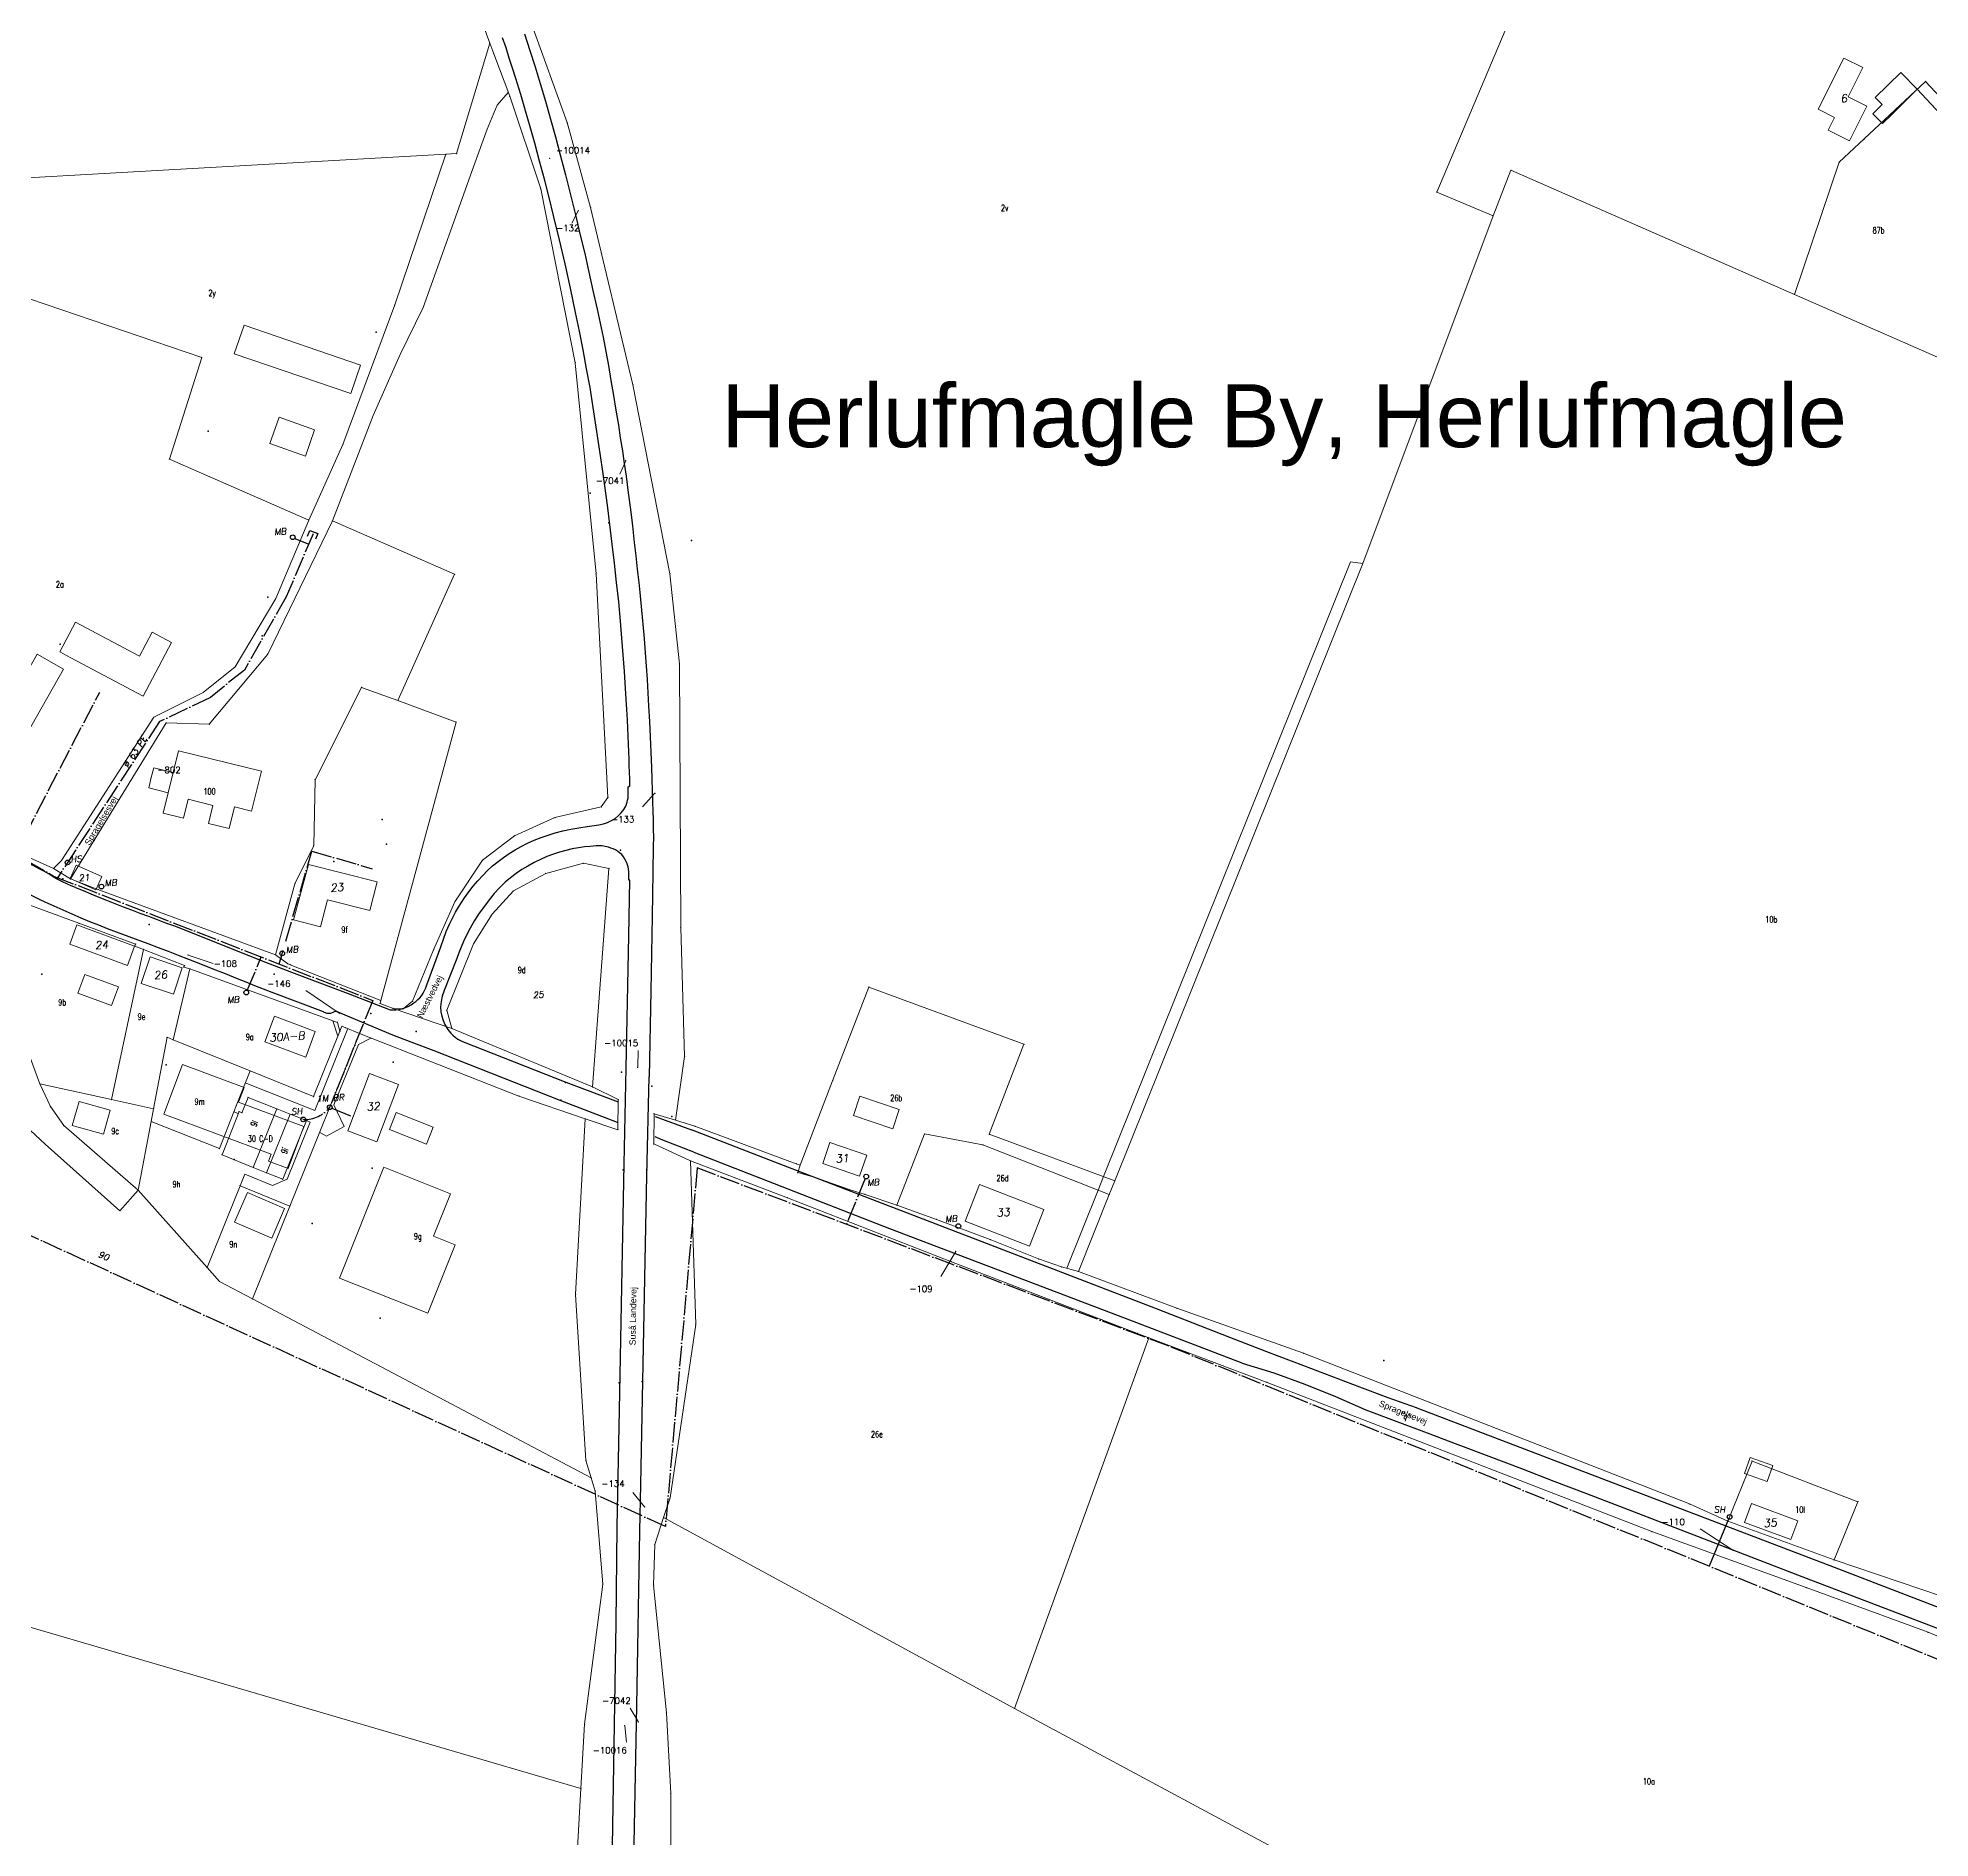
# Model space of a CAD drawing. Header units: millimetres. Extents: x 672113 to 680957, y 6130092 to 6137781.
# Drawn here: x 675008 to 675608, y 6132680 to 6133252 of the extents above; entities that cross this region are included whole.
import ezdxf

# ---------------------------------------------------------------- set-up
doc = ezdxf.new("R2010")
doc.units = ezdxf.units.MM
doc.header["$LTSCALE"] = 0.5
doc.linetypes.add('CENTERX2', pattern=[101.6, 63.5, -12.7, 12.7, -12.7])
doc.linetypes.add('VVS3', pattern=[16, 12.8, -1.6, 0, -1.6])
for name, color, linetype, lineweight in [('bygning', 1, 'Continuous', 5), ('MILJOE', 1, 'Continuous', 5), ('OPTAGETVEJ', 1, 'Continuous', 5), ('skel', 142, 'Continuous', 5), ('SKELKREDS', 1, 'Continuous', 5), ('SKELPKT', 1, 'Continuous', 5)]:
    doc.layers.add(name, color=color, linetype=linetype, lineweight=lineweight)
for name, color, linetype, lineweight, plot in [('FIKS_PILE', 9, 'Continuous', 5, False), ('FIKS_TEKST', 6, 'Continuous', 5, False), ('FIKSPUNKT', 1, 'Continuous', 5, False)]:
    doc.layers.add(name, color=color, linetype=linetype, lineweight=lineweight, plot=plot)
for name, color, linetype in [('Husnr', 3, 'Continuous'), ('MATRNR', 12, 'Continuous'), ('SL-Hovedvandledninger', 6, 'CENTERX2'), ('Spildevand', 2, 'Continuous'), ('Tekst-stor', 7, 'Continuous'), ('TF_V_---_Stikledning', 150, 'VVS3'), ('TF_V_---_Stophane', 3, 'Continuous'), ('TF_V_---_Tekst', 1, 'Continuous'), ('Vej', 7, 'Continuous'), ('Vejnavn', 9, 'Continuous')]:
    doc.layers.add(name, color=color, linetype=linetype)
doc.styles.add('Ariel', font='arial.ttf')
doc.styles.add('ROMANS', font='ROMANS')
doc.styles.get("Standard").update_dxf_attribs({"font": 'romans.shx', "width": 0.75})

# ---------------------------------------------------------------- blocks, each defined once
blk = doc.blocks.new('270554_270554.DWG_FMEBLOCK27')
at = {"layer": 'FIKS_PILE', "color": 6}
blk.add_line((0.31, -2.6), (-0.31, 2.6), dxfattribs=at)
blk = doc.blocks.new('270554_270554.DWG_FMEBLOCK28')
at = {"layer": 'FIKS_PILE', "color": 6}
blk.add_line((-1.28, 2.16), (1.28, -2.16), dxfattribs=at)
blk = doc.blocks.new('270554_270554.DWG_FMEBLOCK29')
at = {"layer": 'FIKS_PILE', "color": 6}
blk.add_line((-5.17, 3.42), (5.17, -3.42), dxfattribs=at)
blk = doc.blocks.new('270554_270554.DWG_FMEBLOCK30')
at = {"layer": 'FIKS_PILE', "color": 6}
blk.add_line((-1.85, 2.26), (1.85, -2.26), dxfattribs=at)
blk = doc.blocks.new('270554_270554.DWG_FMEBLOCK31')
at = {"layer": 'FIKS_PILE', "color": 6}
blk.add_line((-2.35, -3.96), (2.35, 3.96), dxfattribs=at)
blk = doc.blocks.new('270554_270554.DWG_FMEBLOCK32')
at = {"layer": 'FIKS_PILE', "color": 6}
blk.add_line((0.05, 2.62), (-0.05, -2.62), dxfattribs=at)
blk = doc.blocks.new('270554_270554.DWG_FMEBLOCK33')
at = {"layer": 'FIKS_PILE', "color": 6}
blk.add_line((-5.3, 3.61), (5.3, -3.61), dxfattribs=at)
blk = doc.blocks.new('270554_270554.DWG_FMEBLOCK34')
at = {"layer": 'FIKS_PILE', "color": 6}
blk.add_line((-1.94, -2.12), (1.94, 2.12), dxfattribs=at)
blk = doc.blocks.new('270554_270554.DWG_FMEBLOCK35')
at = {"layer": 'FIKS_PILE', "color": 6}
blk.add_line((-0.94, -2.12), (0.94, 2.12), dxfattribs=at)
blk = doc.blocks.new('270554_270554.DWG_FMEBLOCK36')
at = {"layer": 'FIKS_PILE', "color": 6}
blk.add_line((-0.99, -1.93), (0.99, 1.93), dxfattribs=at)
blk = doc.blocks.new('270554_270554.DWG_FMEBLOCK38')
at = {"layer": 'FIKS_PILE', "color": 6}
blk.add_line((3.92, -1.31), (-3.92, 1.31), dxfattribs=at)

msp = doc.modelspace()

# ---------------------------------------------------------------- linework, layer by layer
at = {"layer": 'bygning'}
for points in [[(675580.83, 6133245.13, 31.33), (675572.7, 6133228.92, 31.43), (675577.89, 6133226.32, 31.43), (675575.87, 6133222.29, 31.43), (675582.64, 6133218.9, 31.43), (675588.13, 6133229.85, 31.43), (675582.17, 6133232.84, 31.43), (675586.82, 6133242.12, 31.43)], [(675598.88, 6133240.6, 31.42), (675590.77, 6133232.62, 31.42), (675592.98, 6133230.37, 31.42), (675590.01, 6133227.44, 31.42), (675593.04, 6133224.35, 31.42), (675596.02, 6133227.28, 31.42), (675604.13, 6133235.26, 31.42)], [(675107.08, 6133138.66, 44.56), (675110.18, 6133147.7, 45.23), (675073.2, 6133160.37, 45.19), (675070.1, 6133151.33, 44.58)], [(675092.64, 6133118.86, 44.62), (675095.59, 6133127.21, 44.64), (675084.28, 6133131.2, 44.63), (675081.33, 6133122.84, 44.63)], [(675014.75, 6133056.72, 47.98), (675018.26, 6133054.86, 47.98), (675041.2, 6133042.71, 47.98), (675050.18, 6133059.66, 47.98), (675044.03, 6133062.92, 47.97), (675040.02, 6133055.35, 48), (675019.72, 6133066.1, 47.95)], [(674993.94, 6133032.12, 46.26), (675002.32, 6133027.37, 46.27), (675015.87, 6133051.25, 46.28), (675007.49, 6133056.01, 46.24)], [(675078.69, 6133018.82, 51.69), (675052.42, 6133025.33, 51.39), (675050.7, 6133018.41, 51.39), (675049.12, 6133012.03, 51.39), (675047.52, 6133005.57, 51.39), (675053.94, 6133003.98, 51.39), (675055.42, 6133009.94, 51.39), (675063.32, 6133007.99, 51.39), (675061.9, 6133002.26, 51.39), (675068.45, 6133000.63, 51.39), (675070.16, 6133007.51, 51.39), (675075.55, 6133006.18, 51.64)], [(675050.7, 6133018.41, 64.09), (675044.51, 6133019.95, 64.09), (675043.84, 6133017.24, 64.09), (675042.93, 6133013.56, 64.09), (675049.12, 6133012.03, 64.09)], [(675026.16, 6132981.19, 46.22), (675028.04, 6132985.39, 46.21), (675019.88, 6132989.04, 46.21), (675018, 6132984.84, 46.21)], [(675093.62, 6132989.28, 47.28), (675088.86, 6132971.68, 47.28), (675097.45, 6132969.5, 47.28), (675099.62, 6132978.03, 47.28), (675113.09, 6132974.61, 47.28), (675115.41, 6132983.74, 47.28)], [(675017.86, 6132963.95, 46.2), (675036.18, 6132957.23, 46.24), (675038.44, 6132963.38, 46.21), (675020.12, 6132970.11, 46.2)], [(675050.78, 6132948.06, 47.03), (675053.58, 6132956.51, 46.41), (675043.36, 6132959.91, 46.4), (675040.55, 6132951.46, 46.4)], [(675031.14, 6132944.46, 45.71), (675033.34, 6132950.38, 45.73), (675022.67, 6132954.34, 45.72), (675020.47, 6132948.42, 45.72)], [(675092.74, 6132928.1, 45.42), (675095.8, 6132936.25, 45.42), (675082.82, 6132941.12, 45.41), (675079.76, 6132932.97, 45.41)], [(675073.22, 6132918.51, 45.21), (675053.63, 6132925.81, 45.19), (675047.74, 6132910.01, 45.2), (675081.78, 6132897.32, 46.55), (675080.95, 6132895.09, 43.61), (675087.21, 6132892.75, 43.61), (675092.18, 6132906.09, 43.61), (675071.46, 6132913.81, 46.71)], [(675122.16, 6132919.41, 44.91), (675113, 6132922.88, 43.84), (675106.12, 6132904.71, 44.26), (675115.28, 6132901.24, 45.28)], [(675279.04, 6132905.41, 41.35), (675281.09, 6132911.55, 41.34), (675268.59, 6132915.71, 41.33), (675266.55, 6132909.57, 41.31)], [(675028.56, 6132903.66, 44.63), (675030.71, 6132911.27, 44.62), (675020.82, 6132914.06, 44.64), (675018.67, 6132906.45, 44.62)], [(675133.2, 6132905.91, 43.91), (675121.5, 6132910.58, 44.28), (675119.33, 6132905.15, 44.29), (675131.03, 6132900.48, 44.2)], [(675268.52, 6132890.35, 41.28), (675270.81, 6132897.05, 41.32), (675259.11, 6132901.05, 41.31), (675256.82, 6132894.35, 41.29)], [(675103.52, 6132858.02, 45.08), (675131.53, 6132846.87, 45.83), (675140.16, 6132868.54, 45.81), (675133.3, 6132871.27, 45.78), (675138.66, 6132884.75, 45.36), (675117.51, 6132893.17, 45.08)], [(675302.04, 6132876.12, 41.21), (675322.42, 6132868.18, 41.23), (675326.94, 6132879.75, 41.24), (675306.56, 6132887.7, 41.2)], [(675074.26, 6132885.21, 42.33), (675070.19, 6132875.73, 42.07), (675082, 6132870.66, 42.07), (675086.07, 6132880.14, 42.07)], [(675551.15, 6132801.13, 38.45), (675549.31, 6132796.03, 38.45), (675556.47, 6132793.45, 38.45), (675558.31, 6132798.55, 38.45)], [(675566.24, 6132781.03, 39.44), (675551.47, 6132786.48, 39.44), (675549.26, 6132780.5, 39.44), (675564.03, 6132775.05, 39.44)]]:
    msp.add_polyline3d(points, close=True, dxfattribs=at)
at = {"layer": 'FIKSPUNKT', "color": 6}
for p in [(675170.16, 6133213.29), (675179.23, 6133196.68), (675194.3, 6133117.39), (675043.67, 6133016.71), (675203.59, 6133011.87), (675055.45, 6132960.52), (675103.43, 6132942), (675198.12, 6132924.94), (675299.02, 6132866.54), (675200.33, 6132785.39), (675545.62, 6132771.63), (675198.27, 6132717.21), (675193.98, 6132715.99)]:
    msp.add_point(p, dxfattribs=at)
at = {"layer": 'MILJOE', "color": 7}
for points in [[(675095.73, 6133016.14), (675095.3, 6132995.26), (675089.3, 6132983.14), (675083.17, 6132960.54), (675086.94, 6132957.8), (675087.83, 6132957.46), (675116.58, 6132946.09), (675140.49, 6133034.45), (675122.03, 6133041.32), (675110.46, 6133045.46)], [(675109.82, 6132935.67), (675087.73, 6132880.86), (675075.87, 6132851.41), (675183.36, 6132794.59), (675181.64, 6132800.16), (675178.37, 6132852.77), (675181.45, 6132908.53), (675160.39, 6132915.74)]]:
    msp.add_lwpolyline(points, close=True, dxfattribs=at)
at = {"layer": 'OPTAGETVEJ', "color": 8}
for p, q in [((675618.95, 6133219.36), (675604.12, 6133235.29)), ((675424.32, 6133085.26), (675345.93, 6132890.2)), ((675428.19, 6133084.77), (675424.32, 6133085.26)), ((675101.32, 6132939.67), (675101.34, 6132939.63)), ((675101.34, 6132939.63), (675102.95, 6132934.77)), ((675095.63, 6132911.17), (675106.12, 6132937.18)), ((675102.95, 6132934.77), (675102.97, 6132934.73)), ((675109.48, 6132932.14), (675113.44, 6132934.14)), ((675113.44, 6132934.14), (675113.49, 6132934.17)), ((675109.48, 6132932.14), (675101.72, 6132912.95)), ((675073.58, 6132919.96), (675095.63, 6132911.17)), ((675071.37, 6132910.27), (675069.98, 6132910.82)), ((675101.72, 6132912.95), (675104.94, 6132906.09)), ((675010.05, 6132900.52), (675003.86, 6132906.34)), ((675086.84, 6132889.36), (675094.15, 6132907.49)), ((675094.15, 6132907.49), (675092.97, 6132907.97)), ((675097.22, 6132904.26), (675097.17, 6132904.28)), ((675099.31, 6132903.09), (675097.22, 6132904.26)), ((675104.94, 6132906.09), (675099.31, 6132903.09)), ((675033.75, 6132879.33), (675010.05, 6132900.52)), ((675033.75, 6132879.33), (675039.61, 6132885.86)), ((675344.21, 6132885.92), (675334.27, 6132861.17)), ((675345.93, 6132890.2), (675344.21, 6132885.92))]:
    msp.add_line(p, q, dxfattribs=at)
for points in [[(675101.21, 6133098.27), (675114.15, 6133131.69), (675122.71, 6133151.04), (675129.99, 6133166.04), (675145.95, 6133210.66), (675150.31, 6133222.6), (675153.46, 6133230.18), (675157.04, 6133234.21)], [(675093.69, 6133098.51), (675083.26, 6133073.67), (675070.4, 6133052), (675060.18, 6133043.86), (675044.54, 6133036.04), (675015.29, 6132990.5), (675012.72, 6132988.01)], [(675071.93, 6132887.3), (675073.44, 6132891.01), (675082.23, 6132887.42), (675086.84, 6132889.36)]]:
    msp.add_lwpolyline(points, dxfattribs=at)
at = {"layer": 'skel', "color": 40}
for p, q in [((675151.16, 6133249.91), (675131.23, 6133303.65)), ((675478.83, 6133266.82), (675451.67, 6133202.63)), ((675175.69, 6133224.67), (675164.4, 6133255.95)), ((675140.61, 6133214.81), (675151.16, 6133249.91)), ((675152.42, 6133246.49), (675151.16, 6133249.91)), ((675157.49, 6133233.01), (675152.42, 6133246.49)), ((675606.74, 6133237.75), (675587.31, 6133219.5)), ((675621.52, 6133221.86), (675606.74, 6133237.75)), ((675167.31, 6133203.69), (675157.49, 6133233.01)), ((675183.12, 6133197.75), (675175.69, 6133224.67)), ((675587.31, 6133219.5), (675579.39, 6133212.06)), ((675137.26, 6133214.62), (674988.8, 6133206.2)), ((675121.01, 6133166.83), (675137.26, 6133214.62)), ((675140.61, 6133214.81), (675137.26, 6133214.62)), ((675565.15, 6133170.12), (675579.39, 6133212.06)), ((675178.27, 6133148.44), (675167.31, 6133203.69)), ((675469.5, 6133195.1), (675475.2, 6133209.53)), ((675475.2, 6133209.53), (675565.15, 6133170.12)), ((675196.59, 6133141.47), (675183.12, 6133197.75)), ((675451.67, 6133202.63), (675469.5, 6133195.1)), ((675469.5, 6133195.1), (675428.19, 6133084.77)), ((674978.58, 6133177.77), (675059.75, 6133150.13)), ((675565.15, 6133170.12), (675643.81, 6133135.58)), ((675104.54, 6133122.55), (675121.01, 6133166.83)), ((675059.75, 6133150.13), (675049.49, 6133117.91)), ((675184.88, 6133081.48), (675178.27, 6133148.44)), ((675208.33, 6133081.49), (675196.59, 6133141.47)), ((675093.69, 6133098.51), (675104.54, 6133122.55)), ((675049.49, 6133117.91), (675093.69, 6133098.51)), ((675080.73, 6133056.03), (675101.21, 6133098.27)), ((675101.21, 6133098.27), (675139.97, 6133081.36)), ((675428.19, 6133084.77), (675349.47, 6132888.89)), ((675139.97, 6133081.36), (675122.03, 6133041.32)), ((675188.67, 6133010.49), (675184.88, 6133081.48)), ((675211.34, 6133052.89), (675208.33, 6133081.49)), ((675062.15, 6133033.76), (675080.73, 6133056.03)), ((675211.76, 6132969.25), (675211.34, 6133052.89)), ((675110.46, 6133045.46), (675095.73, 6133016.14)), ((675122.03, 6133041.32), (675110.46, 6133045.46)), ((675140.49, 6133034.45), (675122.03, 6133041.32)), ((675018.08, 6132984.68), (675048.51, 6133034.15)), ((675048.51, 6133034.15), (675062.15, 6133033.76)), ((675116.58, 6132946.09), (675140.49, 6133034.45)), ((675095.73, 6133016.14), (675095.3, 6132995.26)), ((675171.84, 6133004.16), (675186.53, 6133007.5)), ((675186.53, 6133007.5), (675188.67, 6133010.49)), ((675158.98, 6132998.35), (675171.84, 6133004.16)), ((675095.3, 6132995.26), (675089.3, 6132983.14)), ((675148.87, 6132990.62), (675158.98, 6132998.35)), ((675005.03, 6132991.49), (675012.72, 6132988.01)), ((675012.72, 6132988.01), (675018.08, 6132984.68)), ((675140.09, 6132977.44), (675148.87, 6132990.62)), ((675180.92, 6132989.62), (675168.91, 6132986.43)), ((675188.94, 6132987.98), (675180.92, 6132989.62)), ((675183.79, 6132918.65), (675188.94, 6132987.98)), ((675018.08, 6132984.68), (675026.82, 6132981.33)), ((675089.3, 6132983.14), (675083.17, 6132960.54)), ((675168.91, 6132986.43), (675158.68, 6132980.88)), ((675004.01, 6132976.81), (675020.79, 6132970.61)), ((675026.82, 6132981.33), (675083.17, 6132960.54)), ((675133.31, 6132962.21), (675140.09, 6132977.44)), ((675158.68, 6132980.88), (675151.93, 6132973.52)), ((675020.79, 6132970.61), (675038.78, 6132964.01)), ((675151.93, 6132973.52), (675146, 6132964.12)), ((675038.78, 6132964.01), (675038.52, 6132963.35)), ((675146, 6132964.12), (675137.52, 6132943)), ((675212.99, 6132928.32), (675211.76, 6132969.25)), ((675031.13, 6132914.66), (675041.23, 6132962.33)), ((675038.52, 6132963.35), (675041.23, 6132962.33)), ((675041.23, 6132962.33), (675054.34, 6132957.18)), ((675083.17, 6132960.54), (675086.94, 6132957.8)), ((675086.94, 6132957.8), (675087.83, 6132957.46)), ((675087.83, 6132957.46), (675116.58, 6132946.09)), ((675126.67, 6132945.85), (675133.31, 6132962.21)), ((675056.01, 6132956.12), (675050.68, 6132933.64)), ((675054.34, 6132957.18), (675054.07, 6132956.7)), ((675056.01, 6132956.12), (675054.07, 6132956.7)), ((675102.8, 6132939.14), (675056.01, 6132956.12)), ((675116.58, 6132946.09), (675116.33, 6132945.17)), ((675123.64, 6132943.42), (675126.67, 6132945.85)), ((675259.95, 6132920.62), (675271.45, 6132950.35)), ((675271.45, 6132950.35), (675320.64, 6132932.2)), ((675116.33, 6132945.17), (675120.48, 6132943.57)), ((675139.15, 6132937.23), (675120.48, 6132943.57)), ((675120.48, 6132943.57), (675123.64, 6132943.42)), ((675137.52, 6132943), (675139.15, 6132937.23)), ((675008.4, 6132919.65), (675002.43, 6132935.77)), ((675044.5, 6132911.72), (675048.77, 6132934.41)), ((675048.77, 6132934.41), (675050.68, 6132933.64)), ((675050.68, 6132933.64), (675075.09, 6132923.77)), ((675087.73, 6132880.86), (675109.82, 6132935.67)), ((675103.63, 6132936.35), (675095.27, 6132915.61)), ((675103.63, 6132936.35), (675102.8, 6132939.14)), ((675104.26, 6132937.92), (675103.63, 6132936.35)), ((675104.26, 6132937.92), (675105.28, 6132937.52)), ((675105.28, 6132937.52), (675109.82, 6132935.67)), ((675160.39, 6132915.74), (675109.82, 6132935.67)), ((675139.15, 6132937.23), (675183.79, 6132918.65)), ((675210.14, 6132908.16), (675212.99, 6132928.32)), ((675320.64, 6132932.2), (675309.65, 6132903.66)), ((675075.09, 6132923.77), (675070.72, 6132912.69)), ((675075.09, 6132923.77), (675095.27, 6132915.61)), ((675008.4, 6132919.65), (675011.75, 6132912.42)), ((675031.13, 6132914.66), (675008.4, 6132919.65)), ((675072.52, 6132910.46), (675074.45, 6132915.35)), ((675074.45, 6132915.35), (675083.62, 6132911.7)), ((675160.39, 6132915.74), (675181.45, 6132908.53)), ((675191.94, 6132914.63), (675183.79, 6132918.65)), ((675259.95, 6132920.62), (675249.6, 6132893.87)), ((675011.75, 6132912.42), (675015.96, 6132906.42)), ((675044.5, 6132911.72), (675031.13, 6132914.66)), ((675044.5, 6132911.72), (675043.73, 6132907.67)), ((675069.98, 6132910.82), (675065.35, 6132899.09)), ((675071.59, 6132910.83), (675066.19, 6132897.13)), ((675070.72, 6132912.69), (675069.98, 6132910.82)), ((675072.52, 6132910.46), (675071.59, 6132910.83)), ((675076.1, 6132893.13), (675083.62, 6132911.7)), ((675087.8, 6132910.02), (675080.29, 6132891.44)), ((675083.62, 6132911.7), (675087.8, 6132910.02)), ((675087.8, 6132910.02), (675092.97, 6132907.97)), ((675191.8, 6132905.08), (675191.94, 6132914.63)), ((675203.18, 6132900.61), (675203.32, 6132910.16)), ((675203.32, 6132910.16), (675210.14, 6132908.16)), ((675015.96, 6132906.42), (675039.61, 6132885.86)), ((675039.61, 6132885.86), (675043.73, 6132907.67)), ((675043.73, 6132907.67), (675065.35, 6132899.09)), ((675085.44, 6132889.38), (675092.97, 6132907.97)), ((675181.45, 6132908.53), (675178.37, 6132852.77)), ((675181.45, 6132908.53), (675191.8, 6132905.08)), ((675216.25, 6132906.2), (675210.14, 6132908.16)), ((675248.43, 6132894.32), (675216.25, 6132906.2)), ((675289.11, 6132903.76), (675280.37, 6132881.14)), ((675307.65, 6132900.27), (675289.11, 6132903.76)), ((675309.65, 6132903.66), (675349.47, 6132888.89)), ((675214.9, 6132895.19), (675203.18, 6132900.61)), ((675347.72, 6132884.54), (675307.65, 6132900.27)), ((675066.19, 6132897.13), (675076.1, 6132893.13)), ((675080.29, 6132891.44), (675076.1, 6132893.13)), ((675080.29, 6132891.44), (675085.44, 6132889.38)), ((675216.53, 6132843.31), (675214.9, 6132895.19)), ((675214.9, 6132895.19), (675245.6, 6132883.51)), ((675249.6, 6132893.87), (675248.43, 6132894.32)), ((675248.88, 6132891.49), (675249.6, 6132893.87)), ((675254.45, 6132889.92), (675248.88, 6132891.49)), ((675039.61, 6132885.86), (675061.46, 6132861.33)), ((675061.46, 6132861.33), (675071.93, 6132887.3)), ((675087.73, 6132880.86), (675071.93, 6132887.3)), ((675265.49, 6132886), (675254.45, 6132889.92)), ((675270.27, 6132884.56), (675265.49, 6132886)), ((675349.47, 6132888.89), (675347.72, 6132884.54)), ((675075.87, 6132851.41), (675087.73, 6132880.86)), ((675245.6, 6132883.51), (675297.64, 6132863.22)), ((675280.37, 6132881.14), (675270.27, 6132884.56)), ((675292.89, 6132876.63), (675280.37, 6132881.14)), ((675347.72, 6132884.54), (675337.92, 6132860.15)), ((675309.97, 6132870.21), (675292.89, 6132876.63)), ((675325.3, 6132864.1), (675309.97, 6132870.21)), ((675065.37, 6132856.94), (675061.46, 6132861.33)), ((675297.64, 6132863.22), (675356.65, 6132840.46)), ((675332.62, 6132861.54), (675325.3, 6132864.1)), ((675337.92, 6132860.15), (675332.62, 6132861.54)), ((675075.87, 6132851.41), (675065.37, 6132856.94)), ((675369.2, 6132848.43), (675337.92, 6132860.15)), ((675183.36, 6132794.59), (675075.87, 6132851.41)), ((675178.37, 6132852.77), (675181.64, 6132800.16)), ((675208.37, 6132788.27), (675216.53, 6132843.31)), ((675409.41, 6132834.18), (675369.2, 6132848.43)), ((675317.71, 6132721.49), (675360.26, 6132839.09)), ((675356.65, 6132840.46), (675360.26, 6132839.09)), ((675360.26, 6132839.09), (675397.8, 6132824.89)), ((675531.8, 6132786.37), (675409.41, 6132834.18)), ((675397.8, 6132824.89), (675519.9, 6132777.57)), ((675181.64, 6132800.16), (675183.36, 6132794.59)), ((675551.72, 6132799.94), (675544, 6132780.88)), ((675585.27, 6132787.05), (675551.72, 6132799.94)), ((675183.36, 6132794.59), (675184.65, 6132790.42)), ((675184.65, 6132790.42), (675187.01, 6132760.92)), ((675206.31, 6132782.04), (675208.37, 6132788.27)), ((675544, 6132780.88), (675531.8, 6132786.37)), ((675577.74, 6132768.61), (675585.27, 6132787.05)), ((675203.48, 6132773.48), (675206.31, 6132782.04)), ((675317.71, 6132721.49), (675206.31, 6132782.04)), ((675519.9, 6132777.57), (675568.9, 6132759.79)), ((675577.74, 6132768.61), (675544, 6132780.88)), ((675203.11, 6132760.58), (675203.48, 6132773.48)), ((674942.33, 6132765.61), (675180.09, 6132696.05)), ((675619, 6132754.61), (675577.74, 6132768.61)), ((675187.01, 6132760.92), (675181.23, 6132716.44)), ((675207.21, 6132720.04), (675203.11, 6132760.58)), ((675568.9, 6132759.79), (675607.54, 6132745.65)), ((675607.54, 6132745.65), (675639.3, 6132732.36)), ((675208.57, 6132694.42), (675207.21, 6132720.04)), ((675439.49, 6132656.02), (675317.71, 6132721.49)), ((675181.23, 6132716.44), (675180.09, 6132696.05)), ((675180.09, 6132696.05), (675177.79, 6132655.06)), ((675208.59, 6132654.66), (675208.57, 6132694.42))]:
    msp.add_line(p, q, dxfattribs=at)
at = {"layer": 'SKELKREDS', "color": 250, "true_color": 0x333333}
for p in [(675152.42, 6133246.49), (675157.49, 6133233.01), (675175.69, 6133224.67), (675579.39, 6133212.06), (675167.31, 6133203.69), (675475.2, 6133209.53), (675183.12, 6133197.75), (675451.67, 6133202.63), (675469.5, 6133195.1), (675565.15, 6133170.12), (675178.27, 6133148.44), (675196.59, 6133141.47), (675184.88, 6133081.48), (675208.33, 6133081.49), (675211.34, 6133052.89), (675186.53, 6133007.5), (675188.67, 6133010.49), (675171.84, 6133004.16), (675158.98, 6132998.35), (675012.72, 6132988.01), (675148.87, 6132990.62), (675180.92, 6132989.62), (675188.94, 6132987.98), (675018.08, 6132984.68), (675168.91, 6132986.43), (675026.82, 6132981.33), (675140.09, 6132977.44), (675158.68, 6132980.88), (675020.79, 6132970.61), (675151.93, 6132973.52), (675038.78, 6132964.01), (675146, 6132964.12), (675211.76, 6132969.25), (675038.52, 6132963.35), (675041.23, 6132962.33), (675083.17, 6132960.54), (675086.94, 6132957.8), (675087.83, 6132957.46), (675133.31, 6132962.21), (675054.07, 6132956.7), (675054.34, 6132957.18), (675056.01, 6132956.12), (675116.58, 6132946.09), (675126.67, 6132945.85), (675116.33, 6132945.17), (675120.48, 6132943.57), (675123.64, 6132943.42), (675137.52, 6132943), (675048.77, 6132934.41), (675050.68, 6132933.64), (675102.8, 6132939.14), (675104.26, 6132937.92), (675105.28, 6132937.52), (675109.82, 6132935.67), (675139.15, 6132937.23), (675212.99, 6132928.32), (675075.09, 6132923.77), (675008.4, 6132919.65), (675074.45, 6132915.35), (675095.27, 6132915.61), (675160.39, 6132915.74), (675183.79, 6132918.65), (675011.75, 6132912.42), (675031.13, 6132914.66), (675044.5, 6132911.72), (675069.98, 6132910.82), (675070.72, 6132912.69), (675071.59, 6132910.83), (675072.52, 6132910.46), (675083.62, 6132911.7), (675087.8, 6132910.02), (675191.94, 6132914.63), (675203.32, 6132910.16), (675015.96, 6132906.42), (675043.73, 6132907.67), (675092.97, 6132907.97), (675181.45, 6132908.53), (675191.8, 6132905.08), (675210.14, 6132908.16), (675216.25, 6132906.2), (675065.35, 6132899.09), (675203.18, 6132900.61), (675066.19, 6132897.13), (675076.1, 6132893.13), (675080.29, 6132891.44), (675214.9, 6132895.19), (675248.43, 6132894.32), (675249.6, 6132893.87), (675039.61, 6132885.86), (675071.93, 6132887.3), (675085.44, 6132889.38), (675087.73, 6132880.86), (675245.6, 6132883.51), (675280.37, 6132881.14), (675292.89, 6132876.63), (675309.97, 6132870.21), (675061.46, 6132861.33), (675297.64, 6132863.22), (675325.3, 6132864.1), (675332.62, 6132861.54), (675065.37, 6132856.94), (675337.92, 6132860.15), (675075.87, 6132851.41), (675178.37, 6132852.77), (675216.53, 6132843.31), (675369.2, 6132848.43), (675356.65, 6132840.46), (675409.41, 6132834.18), (675397.8, 6132824.89), (675181.64, 6132800.16), (675183.36, 6132794.59), (675184.65, 6132790.42), (675208.37, 6132788.27), (675531.8, 6132786.37), (675519.9, 6132777.57), (675544, 6132780.88), (675203.48, 6132773.48), (675577.74, 6132768.61), (675187.01, 6132760.92), (675203.11, 6132760.58), (675568.9, 6132759.79), (675607.54, 6132745.65), (675207.21, 6132720.04), (675181.23, 6132716.44), (675208.57, 6132694.42)]:
    msp.add_point(p, dxfattribs=at)
at = {"layer": 'SKELPKT', "color": 253, "true_color": 0x999999}
for p in [(675151.16, 6133249.91), (675606.74, 6133237.75), (675587.31, 6133219.5), (675101.21, 6133098.27), (675428.19, 6133084.77), (675139.97, 6133081.36), (675080.73, 6133056.03), (675110.46, 6133045.46), (675122.03, 6133041.32), (675048.51, 6133034.15), (675062.15, 6133033.76), (675140.49, 6133034.45), (675095.73, 6133016.14), (675095.3, 6132995.26), (675089.3, 6132983.14), (675271.45, 6132950.35), (675103.63, 6132936.35), (675320.64, 6132932.2), (675259.95, 6132920.62), (675289.11, 6132903.76), (675309.65, 6132903.66), (675307.65, 6132900.27), (675248.88, 6132891.49), (675254.45, 6132889.92), (675265.49, 6132886), (675349.47, 6132888.89), (675270.27, 6132884.56), (675347.72, 6132884.54), (675360.26, 6132839.09), (675551.72, 6132799.94), (675585.27, 6132787.05), (675206.31, 6132782.04), (675317.71, 6132721.49), (675180.09, 6132696.05)]:
    msp.add_point(p, dxfattribs=at)
at = {"layer": 'SKELPKT', "color": 250, "true_color": 0x333333}
for p in [(675137.26, 6133214.62), (675140.61, 6133214.81), (675121.01, 6133166.83), (675059.75, 6133150.13), (675104.54, 6133122.55), (675049.49, 6133117.91), (675093.69, 6133098.51)]:
    msp.add_point(p, dxfattribs=at)
at = {"layer": 'SL-Hovedvandledninger'}
msp.add_line((675544.22, 6132781.57, 39.44), (675538.11, 6132766.56), dxfattribs=at)
at = {"layer": 'Spildevand'}
for p in [(675115.1, 6133158.17), (675061.81, 6133126.72), (675183.01, 6133107.07), (675188.92, 6133097.67), (675080.7, 6133074.06), (675078.92, 6133061.8), (675014.81, 6133059.18), (675116.98, 6133003.52), (675118.34, 6132995.72), (675192.6, 6132993.81), (675101.65, 6132990.2), (675015.69, 6132984.71), (675043.03, 6132970.24), (675084.92, 6132959.67), (675082.76, 6132954.4), (675113.38, 6132942.01), (675127.83, 6132936.26), (675048.43, 6132925.7), (675120.51, 6132926.53), (675192.92, 6132923.39), (675175.22, 6132920.07), (675202.63, 6132918.95), (675100.52, 6132912.68), (675173.7, 6132914.44), (675208.94, 6132909.32), (675070, 6132895.66), (675113.86, 6132892.9), (675193.53, 6132892.35), (675200.99, 6132892.36), (675094.81, 6132875.35), (675116.33, 6132845.26), (675192.26, 6132824.83), (675199.52, 6132825.16)]:
    msp.add_point(p, dxfattribs=at)
at = {"layer": 'TF_V_---_Stikledning'}
for p, q in [((675095.11, 6133094.2), (675086.53, 6133074.13)), ((675089.31, 6133092.72), (675093.71, 6133090.94)), ((675093.32, 6133093.45), (675094.03, 6133095.23)), ((675094.03, 6133095.23), (675096.59, 6133094.26)), ((675096.59, 6133094.26), (675095.84, 6133092.52)), ((675086.53, 6133074.13), (675073.28, 6133050.96)), ((675073.28, 6133050.96), (675062.49, 6133042.29)), ((675062.49, 6133042.29), (675046.35, 6133034.57)), ((675046.35, 6133034.57), (675014.02, 6132985.07)), ((674968.98, 6133010.48), (675012.97, 6132985.48)), ((675012.97, 6132985.48), (675114.01, 6132946.11)), ((675074.19, 6132949.32), (675078.62, 6132959.9)), ((675114.01, 6132946.11), (675100.93, 6132913.6)), ((675101.05, 6132911.91), (675107.83, 6132909.21)), ((675206.88, 6132779.2), (674941.49, 6132900.77)), ((675216.98, 6132892.95), (675206.88, 6132779.2)), ((675366.71, 6132836.39), (675216.98, 6132892.95)), ((675270.25, 6132889.57), (675264.34, 6132875.06))]:
    msp.add_line(p, q, dxfattribs=at)
for points in [[(675003.59, 6132998.28), (675027.37, 6133043.9)], [(675086.43, 6132964.92), (675094.7, 6132993.46), (675113.84, 6132987.92)], [(675084.35, 6132957.67), (675085.6, 6132962.04)], [(676511.23, 6132770.19), (676373.47, 6132747.75), (676162.26, 6132697.16), (675752.8, 6132704.07), (675665.82, 6132714.54), (675366.71, 6132836.39)]]:
    msp.add_lwpolyline(points, dxfattribs=at)
msp.add_arc((675092.31, 6132918.58), 10.26, 268.75954, 321.71862, dxfattribs=at)
at = {"layer": 'TF_V_---_Stophane'}
for centre in [(675088.63, 6133093.07), (675017.21, 6132989.9), (675027.94, 6132982.26), (675085.3, 6132961.02), (675073.89, 6132948.63, 45.41), (675100.37, 6132912.22), (675091.95, 6132908.35), (675270.6, 6132890.23), (675299.83, 6132874.51), (675544.57, 6132782.23, 39.44)]:
    msp.add_circle(centre, 0.75, dxfattribs=at)
at = {"layer": 'Vej', "linetype": 'Continuous'}
for points in [[(675162.14, 6133252.78), (675163.88, 6133247.56), (675165.53, 6133242.34), (675167.12, 6133237.09), (675168.82, 6133231.44), (675170.42, 6133225.77), (675171.98, 6133220.12), (675173.49, 6133214.41), (675175.15, 6133208.07), (675176.77, 6133201.72), (675178.34, 6133195.35), (675179.86, 6133188.97), (675181.27, 6133183.11), (675182.59, 6133177.24), (675183.91, 6133171.34), (675185.23, 6133165.47)], [(675178.32, 6133164.45), (675176.72, 6133172.14), (675175.03, 6133179.82), (675173.25, 6133187.48), (675171.41, 6133195.13), (675170, 6133200.92), (675168.54, 6133206.68), (675166.98, 6133212.41), (675165.42, 6133218.17), (675163.97, 6133223.28), (675162.48, 6133228.42), (675160.98, 6133233.54), (675159.39, 6133238.63), (675158.36, 6133241.88), (675157.34, 6133245.12), (675156.31, 6133248.37), (675155.24, 6133251.59)], [(675195.57, 6133016.45), (675195.53, 6133018.57), (675195.44, 6133020.66), (675195.4, 6133022.77), (675195.31, 6133024.89), (675195.06, 6133029.95), (675194.82, 6133035.01), (675194.53, 6133040.07), (675194.24, 6133045.13), (675193.89, 6133050.45), (675193.5, 6133055.78), (675193.1, 6133061.1), (675192.61, 6133066.42), (675192.06, 6133072.57), (675191.41, 6133078.7), (675190.71, 6133084.82), (675190.01, 6133090.94), (675189.27, 6133097.09), (675188.47, 6133103.24), (675187.63, 6133109.36), (675186.79, 6133115.48), (675185.9, 6133121.76), (675184.95, 6133128.04), (675184.01, 6133134.29), (675182.98, 6133140.56), (675181.9, 6133146.54), (675180.77, 6133152.52), (675179.59, 6133158.5), (675178.32, 6133164.45)], [(675185.23, 6133165.47), (675186.18, 6133160.99), (675187.09, 6133156.53), (675187.95, 6133152.05), (675188.81, 6133147.56), (675189.62, 6133142.84), (675190.44, 6133138.11), (675191.2, 6133133.36), (675191.97, 6133128.63), (675192.58, 6133124.59), (675193.24, 6133120.53), (675193.8, 6133116.5), (675194.4, 6133112.47), (675195.09, 6133107.2), (675195.77, 6133101.93), (675196.4, 6133096.67), (675196.98, 6133091.4), (675197.5, 6133087.18), (675197.97, 6133082.93), (675198.44, 6133078.7), (675198.91, 6133074.45), (675199.33, 6133069.96), (675199.76, 6133065.46), (675200.13, 6133060.94), (675200.46, 6133056.45), (675200.79, 6133052.22), (675201.06, 6133047.99), (675201.29, 6133043.74), (675201.52, 6133039.51), (675201.81, 6133034.64), (675202, 6133029.76), (675202.24, 6133024.89), (675202.43, 6133019.99)], [(675202.43, 6133019.99), (675202.84, 6133009.04)], [(675185.8, 6133001.79), (675187.23, 6133002.12), (675188.52, 6133002.57), (675189.76, 6133003.16), (675190.91, 6133003.88), (675191.95, 6133004.7), (675192.89, 6133005.63), (675193.69, 6133006.66), (675194.34, 6133007.8), (675194.57, 6133008.4), (675194.75, 6133008.99), (675194.88, 6133009.61), (675195.02, 6133010.25), (675195.06, 6133010.66), (675195.1, 6133011.11), (675195.09, 6133011.54), (675195.08, 6133011.97)], [(675195.08, 6133011.97), (675195.04, 6133013.87), (675195.61, 6133014.18), (675195.57, 6133016.45)], [(675202.84, 6133009.04), (675202.89, 6133006.23), (675203, 6133003.42), (675203, 6133000.6), (675203.06, 6132997.79), (675203.02, 6132995.03), (675203.02, 6132992.27), (675202.93, 6132989.51), (675202.89, 6132986.75)], [(675135.63, 6132963.11), (675136.45, 6132965.56), (675137.37, 6132967.96), (675138.38, 6132970.31), (675139.49, 6132972.59), (675140.32, 6132974.16), (675141.21, 6132975.68), (675142.14, 6132977.19), (675143.12, 6132978.66), (675144.48, 6132980.54), (675145.89, 6132982.33), (675147.4, 6132984.1), (675148.95, 6132985.77), (675150.46, 6132987.33), (675152.07, 6132988.8), (675153.78, 6132990.2), (675155.48, 6132991.52), (675157.33, 6132992.77), (675159.24, 6132993.9), (675161.14, 6132994.98), (675163.14, 6132995.99), (675165.29, 6132996.94), (675167.49, 6132997.82), (675169.69, 6132998.58), (675171.94, 6132999.3), (675174.38, 6132999.93), (675176.92, 6133000.49), (675179.46, 6133000.92), (675182.05, 6133001.26)], [(675182.05, 6133001.26), (675185.8, 6133001.79)], [(675186.74, 6132995.19), (675184.87, 6132995.13), (675182.99, 6132995.01), (675181.17, 6132994.81), (675179.3, 6132994.56), (675177.28, 6132994.2), (675175.32, 6132993.74), (675173.31, 6132993.19), (675171.39, 6132992.56), (675169.29, 6132991.74), (675167.24, 6132990.84), (675165.24, 6132989.84), (675163.24, 6132988.76), (675161.38, 6132987.62), (675159.53, 6132986.38), (675157.78, 6132985.06), (675156.07, 6132983.66), (675154.28, 6132981.88), (675152.53, 6132980.02), (675150.93, 6132978.06), (675149.43, 6132976.05), (675147.84, 6132973.77), (675146.35, 6132971.46), (675144.95, 6132969.08), (675143.65, 6132966.61), (675142.82, 6132964.85), (675142.03, 6132963.04), (675141.35, 6132961.24), (675140.66, 6132959.37)], [(675195.26, 6132985.53), (675195.23, 6132987.05), (675195.06, 6132988.47), (675194.65, 6132989.77), (675194.05, 6132990.97), (675193.55, 6132991.71), (675193.01, 6132992.37), (675192.37, 6132992.97), (675191.69, 6132993.49), (675191.01, 6132993.86), (675190.28, 6132994.19), (675189.55, 6132994.44), (675188.78, 6132994.7), (675188.29, 6132994.82), (675187.81, 6132994.97), (675187.28, 6132995.1), (675186.74, 6132995.19)], [(675011.72, 6132985.97), (675010.56, 6132986.61), (675009.44, 6132987.26), (675008.22, 6132987.88), (675007.05, 6132988.47), (675006.28, 6132988.89), (675005.45, 6132989.27), (675004.62, 6132989.66), (675003.8, 6132990.05)], [(675019.65, 6132982), (675018.29, 6132982.51), (675016.93, 6132983.07), (675015.57, 6132983.71), (675014.31, 6132984.38), (675013.62, 6132984.75), (675012.94, 6132985.13), (675012.31, 6132985.55), (675011.63, 6132985.97)], [(675019.65, 6132982), (675022.12, 6132980.97), (675024.6, 6132979.95), (675027.07, 6132978.93), (675029.55, 6132977.96), (675032.16, 6132976.91), (675034.78, 6132975.86), (675037.45, 6132974.84), (675040.07, 6132973.85), (675042.83, 6132972.81), (675045.6, 6132971.79), (675048.31, 6132970.77), (675051.08, 6132969.78)], [(675191.56, 6132779.13), (675192.28, 6132816.25), (675193.83, 6132894.26), (675194.43, 6132924.74), (675195.29, 6132966.66), (675195.57, 6132984.3), (675195.24, 6132984.32), (675195.26, 6132985.53)], [(675202.89, 6132986.75), (675202.73, 6132972.89), (675202.23, 6132949.17), (675201.71, 6132921.88)], [(675032.68, 6132967.81), (675029.87, 6132968.88), (675027.1, 6132969.95), (675024.29, 6132971.07), (675021.52, 6132972.23), (675018.66, 6132973.46), (675015.75, 6132974.71), (675012.88, 6132976), (675010.06, 6132977.33), (675008.51, 6132978.05), (675007, 6132978.77), (675005.5, 6132979.55), (675004.04, 6132980.3)], [(675051.08, 6132969.78), (675079.94, 6132958.31), (675088.24, 6132955.05), (675106.22, 6132948.35), (675119.51, 6132943.15)], [(675042.77, 6132964.04), (675032.68, 6132967.81)], [(675082.15, 6132948.6), (675079.39, 6132949.7), (675076.62, 6132950.77), (675073.86, 6132951.87), (675071.09, 6132952.97), (675067.26, 6132954.53), (675063.38, 6132956.06), (675059.5, 6132957.62), (675055.67, 6132959.15), (675052.42, 6132960.4), (675049.22, 6132961.62), (675046.01, 6132962.85), (675042.77, 6132964.04)], [(675131.2, 6132951.09), (675135.63, 6132963.11)], [(675140.66, 6132959.37), (675136.72, 6132949.27)], [(675098.35, 6132942.49), (675082.15, 6132948.6)], [(675119.51, 6132943.15), (675120.48, 6132943.11), (675121.39, 6132943.13), (675122.3, 6132943.23), (675123.17, 6132943.41), (675124.22, 6132943.75), (675125.22, 6132944.17), (675126.17, 6132944.7), (675127.08, 6132945.31), (675127.74, 6132945.8), (675128.36, 6132946.38), (675128.92, 6132946.98), (675129.44, 6132947.6), (675130, 6132948.42), (675130.47, 6132949.26), (675130.88, 6132950.15), (675131.2, 6132951.09)], [(675136.72, 6132949.27), (675136.08, 6132947.52), (675135.73, 6132945.8), (675135.57, 6132944.11), (675135.65, 6132942.45), (675135.97, 6132941.09), (675136.38, 6132939.76), (675136.93, 6132938.45), (675137.63, 6132937.26), (675138.18, 6132936.47), (675138.77, 6132935.76), (675139.46, 6132935.07), (675140.14, 6132934.44), (675140.73, 6132934.05), (675141.26, 6132933.69), (675141.85, 6132933.35), (675142.48, 6132933.04)], [(675100.57, 6132941.97), (675100.33, 6132941.94), (675100.09, 6132941.94), (675099.85, 6132941.93), (675099.61, 6132941.98), (675099.27, 6132942.05), (675098.98, 6132942.16), (675098.64, 6132942.31), (675098.35, 6132942.49)], [(675101.34, 6132942.31), (675100.57, 6132941.97)], [(675102.87, 6132942.53), (675102.58, 6132942.57), (675102.29, 6132942.6), (675102.01, 6132942.56), (675101.77, 6132942.51), (675101.34, 6132942.31)], [(675191.69, 6132907.4), (675173.51, 6132914.36), (675133.49, 6132930.13), (675126.21, 6132932.88), (675120.35, 6132935.1), (675104.04, 6132941.93), (675102.87, 6132942.53)], [(675142.48, 6132933.04), (675175.32, 6132920.21)], [(675201.66, 6132921.88), (675200.93, 6132890.54), (675199.66, 6132825.35), (675198.95, 6132792.54), (675198.67, 6132777.71)], [(675175.32, 6132920.21), (675191.85, 6132913.94)], [(675203.69, 6132909.3), (675215.13, 6132905.1)], [(675362.71, 6132848.25), (675241.61, 6132894.77), (675215.13, 6132905.1)], [(675215.9, 6132897.93), (675206.05, 6132901.73), (675203.67, 6132902.84)], [(675215.9, 6132897.96), (675278.03, 6132873.75), (675352.81, 6132845.32), (675389.76, 6132831.09)], [(675445.4, 6132816.78), (675445.2, 6132816.85), (675436.19, 6132820.05), (675427.27, 6132823.36), (675418.34, 6132826.75), (675409.47, 6132830.19), (675397.73, 6132834.65), (675386.04, 6132839.14), (675374.36, 6132843.68), (675362.71, 6132848.25)], [(675389.76, 6132831.09), (675389.91, 6132831.04), (675399.93, 6132828), (675409.78, 6132824.38), (675419.53, 6132820.4), (675429.19, 6132816.22), (675438.94, 6132812.55), (675448.63, 6132808.88), (675458.38, 6132805.22), (675468.13, 6132801.52), (675478.51, 6132797.57), (675488.84, 6132793.62), (675499.21, 6132789.65), (675509.59, 6132785.64)], [(675627.02, 6132747.3), (675577.89, 6132766.14), (675519.4, 6132788.51), (675445.4, 6132816.78)], [(675509.59, 6132785.64), (675568.91, 6132762.82), (675622.4, 6132742.36)], [(675183.74, 6132315.01), (675184.58, 6132384.72), (675185.45, 6132450.95), (675187.05, 6132526.17), (675188.08, 6132596.5), (675190.09, 6132677.81), (675191.3, 6132748.5), (675191.57, 6132779.1)], [(675198.67, 6132777.71), (675197.74, 6132722.28), (675196.51, 6132662.13), (675195.45, 6132598.23), (675194.26, 6132538.75), (675193.12, 6132476.75), (675191.89, 6132392.29), (675190.68, 6132329.06), (675189.72, 6132277.64)]]:
    msp.add_lwpolyline(points, dxfattribs=at)
at = {"layer": 'Vejnavn', "color": 1}
for p in [(675215.21, 6133092.03), (675009.07, 6132954.43), (675434.85, 6132831.9)]:
    msp.add_point(p, dxfattribs=at)

# ---------------------------------------------------------------- block references
at = {"layer": 'FIKS_PILE', "color": 6}
for name, p in [('270554_270554.DWG_FMEBLOCK36', (675178.22, 6133194.71)), ('270554_270554.DWG_FMEBLOCK35', (675193.34, 6133115.22)), ('270554_270554.DWG_FMEBLOCK34', (675201.61, 6133009.71)), ('270554_270554.DWG_FMEBLOCK38', (675059.42, 6132959.19)), ('270554_270554.DWG_FMEBLOCK32', (675198.16, 6132927.63)), ('270554_270554.DWG_FMEBLOCK31', (675296.65, 6132862.53)), ('270554_270554.DWG_FMEBLOCK30', (675198.42, 6132787.7)), ('270554_270554.DWG_FMEBLOCK29', (675540.39, 6132775.07)), ('270554_270554.DWG_FMEBLOCK28', (675196.96, 6132719.43)), ('270554_270554.DWG_FMEBLOCK27', (675194.28, 6132713.35))]:
    msp.add_blockref(name, p, dxfattribs=at)
at = {"layer": 'FIKS_PILE'}
msp.add_blockref('270554_270554.DWG_FMEBLOCK33', (675098.08, 6132945.64), dxfattribs=at)

# ---------------------------------------------------------------- texts
at = {"layer": 'FIKS_TEKST'}
for s, p in [('-10014', (675172.18, 6133214.85)), ('-132', (675172.22, 6133190.17)), ('-7041', (675184.8, 6133110)), ('-802', (675045.71, 6133018.28)), ('-133', (675189.67, 6133002.6)), ('-108', (675063.59, 6132956.75)), ('-146', (675080.55, 6132950.41)), ('-10015', (675187.46, 6132931.59)), ('-109', (675284.31, 6132853.6)), ('-134', (675186.57, 6132791.77)), ('-110', (675522.99, 6132779.65)), ('-7042', (675186.8, 6132722.91)), ('-10016', (675183.84, 6132707.19))]:
    msp.add_text(s, height=2, dxfattribs=at).set_placement(p)
at = {"layer": 'Husnr', "style": 'ROMANS', "oblique": 10}
for s, p in [('6', (675579.83, 6133231.02)), ('23', (675100.57, 6132980.57)), ('24', (675025.95, 6132962.32)), ('26', (675044.64, 6132952.85)), ('30A-B', (675081.27, 6132933.02)), ('32', (675112.11, 6132911.11)), ('31', (675260.93, 6132894.62)), ('33', (675311.98, 6132877.46, 41.23)), ('35', (675555.37, 6132778.95))]:
    msp.add_text(s, height=2.5, rotation=3.9, dxfattribs=at).set_placement(p)
at = {"layer": 'MATRNR', "width": 0.75}
for s, p in [('2v', (675313.38, 6133196.6)), ('87b', (675589.95, 6133189.49)), ('2y', (675061.91, 6133169.62)), ('2a', (675013.49, 6133077.14)), ('100', (675060.3, 6133011.42)), ('9f', (675104.07, 6132967.57)), ('10b', (675555.92, 6132970.82)), ('9d', (675160.05, 6132954.77)), ('9b', (675014.23, 6132944.51)), ('9e', (675039.44, 6132939.98)), ('9a', (675073.74, 6132933.56)), ('26b', (675278.24, 6132914.2)), ('9m', (675057.5, 6132913)), ('9c', (675031.06, 6132903.69)), ('30 C-D', (675074.38, 6132901.25)), ('9h', (675050.49, 6132886.82)), ('26d', (675311.96, 6132888.72, 41.21)), ('9n', (675068.53, 6132867.77)), ('9g', (675127.07, 6132870.31)), ('26e', (675272.13, 6132807.47)), ('10l', (675565.4, 6132783.56)), ('10a', (675517.09, 6132697.31))]:
    msp.add_text(s, height=2, dxfattribs=at).set_placement(p)
for s, rotation, p in [('9l', 68, (675076.99, 6132905.87)), ('9i', 68, (675086.65, 6132897.21)), ('"q"', 339, (675439.96, 6132813.9))]:
    msp.add_text(s, height=2, rotation=rotation, dxfattribs=at).set_placement(p)
at = {"layer": 'Tekst-stor', "style": 'Ariel'}
msp.add_text('Herlufmagle By, Herlufmagle', height=20, dxfattribs=at).set_placement((675224.69, 6133121.66))
at = {"layer": 'TF_V_---_Tekst', "style": 'ROMANS', "oblique": 10}
for s, rotation, p in [('MB', 3.87439, (675082.79, 6133093.77)), ('Ø 63 PE', 56.77404, (675036.27, 6133019.74)), ('HS', 3.87439, (675018.19, 6132989.85)), ('21', 3.87439, (675020.81, 6132983.97)), ('MB', 3.87439, (675029.03, 6132982.35)), ('MB', 3.87439, (675086.56, 6132961.13)), ('MB', 3.87439, (675067.87, 6132945.2)), ('25', 3.87439, (675164.91, 6132946.8)), ('1M BR', 3.87439, (675096.28, 6132913.86, -44.41)), ('SH', 3.87439, (675088.21, 6132909.82)), ('MB', 3.87439, (675270.95, 6132887.26)), ('MB', 3.87439, (675295.69, 6132875.72)), ('90', 335.30284, (675026.69, 6132864.88))]:
    msp.add_text(s, height=2, rotation=rotation, dxfattribs=at).set_placement(p)
msp.add_text('SH', height=2, dxfattribs=at).set_placement((675539.59, 6132783.59))
at = {"layer": 'Vejnavn', "style": 'Ariel'}
for s, rotation, p in [('Spragelsesvej', 59.16395, (675024.16, 6132995.11)), ('Næstvedvej', 63.12499, (675129.71, 6132940.31)), ('Suså Landevej', 89.125, (675197.43, 6132836.67)), ('Spragelsevej', 338.12499, (675433.11, 6132817.46))]:
    msp.add_text(s, height=2, rotation=rotation, dxfattribs=at).set_placement(p)

doc.saveas('drawing.dxf')
